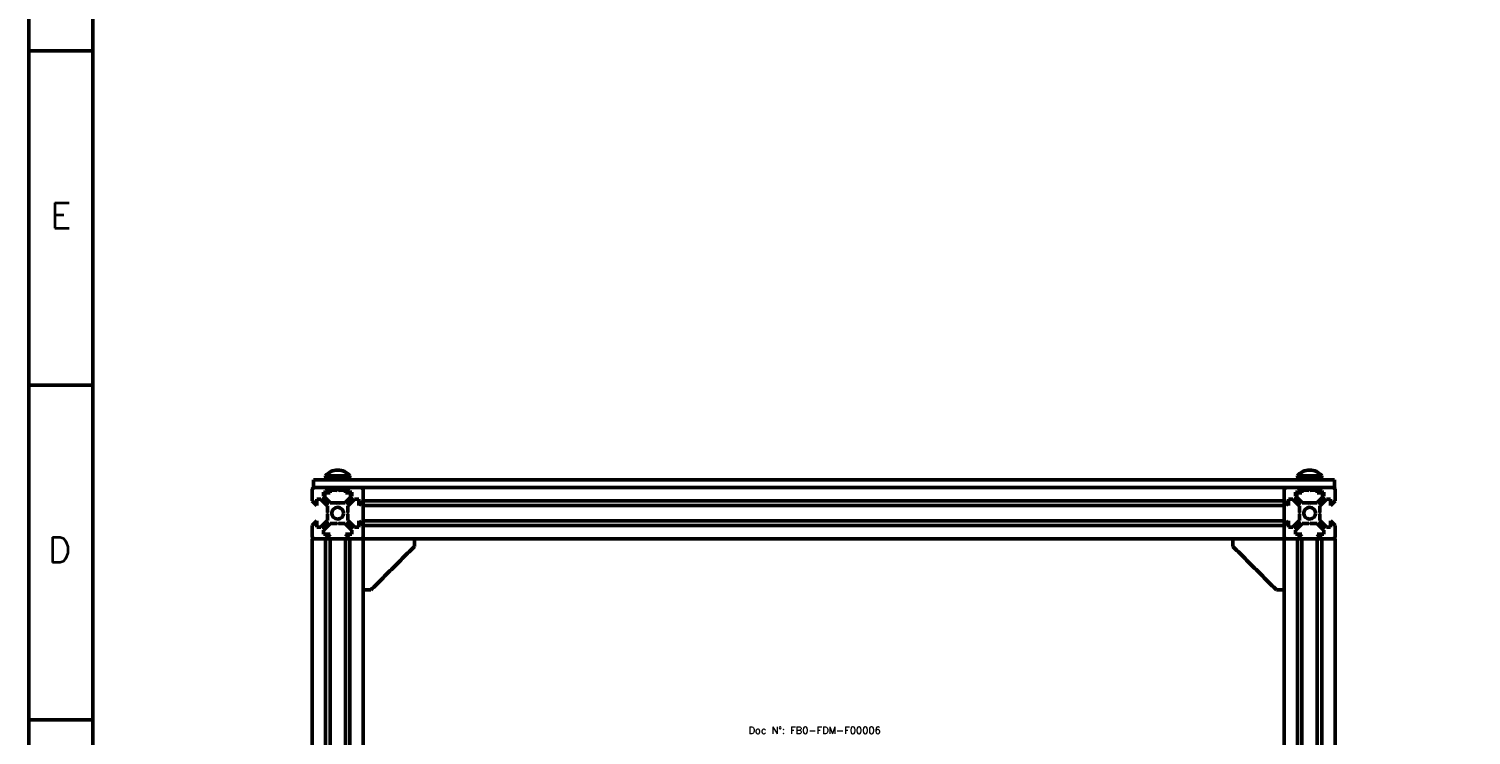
# Model space of a CAD drawing. Extents: x 21664 to 23500, y -5995 to -4166.
# Drawn here: x 21664 to 22228, y -5609 to -5333 of the extents above; entities that cross this region are included whole.
import ezdxf

# ---------------------------------------------------------------- set-up
doc = ezdxf.new("R2010")
doc.units = 0
doc.layers.add('Cotas', color=90, linetype='Continuous')
doc.layers.add('Hachura', color=9, linetype='Continuous')
for name, color, linetype, lineweight in [('Fixação e Transmissão', 5, 'Continuous', 50), ('Perfis e Cantoneiras', 2, 'Continuous', 50), ('Peças Usinadas', 120, 'Continuous', 50)]:
    doc.layers.add(name, color=color, linetype=linetype, lineweight=lineweight)
doc.styles.get("Standard").update_dxf_attribs({"font": 'romans.shx'})

msp = doc.modelspace()

# ---------------------------------------------------------------- linework, layer by layer
at = {"layer": 'Fixação e Transmissão'}
for p, q in [((21789.51, -5507.43), (21780.01, -5507.43)), ((21780.01, -5507.43), (21780.01, -5507.93)), ((21784.76, -5507.93), (21780.01, -5507.93)), ((21784.46, -5507.93), (21780.16, -5507.93)), ((21789.36, -5509.03), (21780.16, -5509.03)), ((21784.46, -5507.93), (21784.76, -5509.03)), ((21784.76, -5507.93), (21785.05, -5509.03)), ((21789.36, -5507.93), (21784.76, -5507.93)), ((21789.51, -5507.93), (21784.76, -5507.93)), ((21789.51, -5507.43), (21789.51, -5507.93)), ((22169.51, -5507.43), (22160.01, -5507.43)), ((22160.01, -5507.43), (22160.01, -5507.93)), ((22164.76, -5507.93), (22160.01, -5507.93)), ((22164.46, -5507.93), (22160.16, -5507.93)), ((22169.36, -5509.03), (22160.16, -5509.03)), ((22164.46, -5507.93), (22164.76, -5509.03)), ((22164.76, -5507.93), (22165.05, -5509.03)), ((22169.36, -5507.93), (22164.76, -5507.93)), ((22169.51, -5507.93), (22164.76, -5507.93)), ((22169.51, -5507.43), (22169.51, -5507.93)), ((21779.76, -5514.03), (21781.76, -5514.03)), ((21779.76, -5514.03), (21779.76, -5515.93)), ((21781.76, -5513.03), (21781.76, -5514.03)), ((21781.76, -5513.03), (21784.46, -5513.03)), ((21782.26, -5512.03), (21782.26, -5513.03)), ((21784.46, -5513.03), (21784.76, -5513.33)), ((21785.06, -5513.03), (21784.76, -5513.33)), ((21785.06, -5513.03), (21787.76, -5513.03)), ((21787.26, -5512.03), (21787.26, -5513.03)), ((21787.76, -5513.03), (21787.76, -5514.03)), ((21787.76, -5514.03), (21789.76, -5514.03)), ((21789.76, -5514.03), (21789.76, -5515.93)), ((22159.76, -5514.03), (22161.76, -5514.03)), ((22159.76, -5514.03), (22159.76, -5515.93)), ((22161.76, -5513.03), (22161.76, -5514.03)), ((22161.76, -5513.03), (22164.46, -5513.03)), ((22162.26, -5512.03), (22162.26, -5513.03)), ((22164.46, -5513.03), (22164.76, -5513.33)), ((22165.06, -5513.03), (22164.76, -5513.33)), ((22165.06, -5513.03), (22167.76, -5513.03)), ((22167.26, -5512.03), (22167.26, -5513.03)), ((22167.76, -5513.03), (22167.76, -5514.03)), ((22167.76, -5514.03), (22169.76, -5514.03)), ((22169.76, -5514.03), (22169.76, -5515.93)), ((21779.76, -5515.93), (21781.86, -5518.03)), ((21781.86, -5518.03), (21787.66, -5518.03)), ((21789.76, -5515.93), (21787.66, -5518.03)), ((22159.76, -5515.93), (22161.86, -5518.03)), ((22161.86, -5518.03), (22167.66, -5518.03)), ((22169.76, -5515.93), (22167.66, -5518.03))]:
    msp.add_line(p, q, dxfattribs=at)
at = {"layer": 'Fixação e Transmissão', "ltscale": 0.1}
for p, q in [((21780.16, -5509.03), (21780.16, -5507.93)), ((21789.36, -5509.03), (21789.36, -5507.93)), ((22160.16, -5509.03), (22160.16, -5507.93)), ((22169.36, -5509.03), (22169.36, -5507.93))]:
    msp.add_line(p, q, dxfattribs=at)
at = {"layer": 'Fixação e Transmissão'}
for centre in [(21784.76, -5511.32), (22164.76, -5511.32)]:
    msp.add_arc(centre, 6.14, 39.3076, 140.6924, dxfattribs=at)
at = {"layer": 'Hachura'}
for p, q in [((21782.76, -5512.03), (21782.76, -5513.03)), ((21786.76, -5512.03), (21786.76, -5513.03)), ((22162.76, -5512.03), (22162.76, -5513.03)), ((22166.76, -5512.03), (22166.76, -5513.03))]:
    msp.add_line(p, q, dxfattribs=at)
at = {"layer": 'Perfis e Cantoneiras'}
for p, q in [((21774.76, -5513.03), (21774.76, -5517.23)), ((21775.76, -5512.03), (21779.96, -5512.03)), ((21779.26, -5513.83), (21781.76, -5513.83)), ((21779.26, -5515.43), (21779.26, -5513.83)), ((21781.76, -5513.83), (21779.96, -5512.03)), ((21787.76, -5513.83), (21789.56, -5512.03)), ((21787.76, -5513.83), (21790.26, -5513.83)), ((21789.56, -5512.03), (21793.76, -5512.03)), ((21790.26, -5515.43), (21790.26, -5513.83)), ((21794.76, -5512.03), (22154.76, -5512.03)), ((21794.76, -5512.03), (21794.76, -5532.03)), ((21794.76, -5513.03), (21794.76, -5517.23)), ((22154.76, -5512.03), (22154.76, -5532.03)), ((22154.76, -5513.03), (22154.76, -5517.23)), ((22155.76, -5512.03), (22159.96, -5512.03)), ((22159.26, -5513.83), (22161.76, -5513.83)), ((22159.26, -5515.43), (22159.26, -5513.83)), ((22161.76, -5513.83), (22159.96, -5512.03)), ((22167.76, -5513.83), (22169.56, -5512.03)), ((22167.76, -5513.83), (22170.26, -5513.83)), ((22169.56, -5512.03), (22173.76, -5512.03)), ((22170.26, -5515.43), (22170.26, -5513.83)), ((22174.76, -5513.03), (22174.76, -5517.23)), ((21776.56, -5519.03), (21774.76, -5517.23)), ((21776.56, -5516.53), (21776.56, -5519.03)), ((21778.16, -5516.53), (21776.56, -5516.53)), ((21780.76, -5519.13), (21778.16, -5516.53)), ((21781.86, -5518.03), (21779.26, -5515.43)), ((21780.76, -5519.13), (21780.76, -5521.78)), ((21781.86, -5518.03), (21784.51, -5518.03)), ((21784.76, -5518.28), (21784.51, -5518.03)), ((21784.76, -5518.28), (21785.01, -5518.03)), ((21785.01, -5518.03), (21787.66, -5518.03)), ((21787.66, -5518.03), (21790.26, -5515.43)), ((21788.76, -5519.13), (21791.36, -5516.53)), ((21788.76, -5519.13), (21788.76, -5521.78)), ((21791.36, -5516.53), (21792.96, -5516.53)), ((21792.96, -5516.53), (21792.96, -5519.03)), ((21792.96, -5519.03), (21794.76, -5517.23)), ((21794.76, -5517.23), (22154.76, -5517.23)), ((21794.76, -5519.03), (22154.76, -5519.03)), ((22156.56, -5519.03), (22154.76, -5517.23)), ((22156.56, -5516.53), (22156.56, -5519.03)), ((22158.16, -5516.53), (22156.56, -5516.53)), ((22160.76, -5519.13), (22158.16, -5516.53)), ((22161.86, -5518.03), (22159.26, -5515.43)), ((22160.76, -5519.13), (22160.76, -5521.78)), ((22161.86, -5518.03), (22164.51, -5518.03)), ((22164.76, -5518.28), (22164.51, -5518.03)), ((22164.76, -5518.28), (22165.01, -5518.03)), ((22165.01, -5518.03), (22167.66, -5518.03)), ((22167.66, -5518.03), (22170.26, -5515.43)), ((22168.76, -5519.13), (22171.36, -5516.53)), ((22168.76, -5519.13), (22168.76, -5521.78)), ((22171.36, -5516.53), (22172.96, -5516.53)), ((22172.96, -5516.53), (22172.96, -5519.03)), ((22172.96, -5519.03), (22174.76, -5517.23)), ((21776.56, -5525.03), (21774.76, -5526.83)), ((21776.56, -5525.03), (21776.56, -5527.53)), ((21780.76, -5524.93), (21778.16, -5527.53)), ((21781.86, -5526.03), (21779.26, -5528.63)), ((21781.01, -5522.03), (21780.76, -5521.78)), ((21781.01, -5522.03), (21780.76, -5522.28)), ((21780.76, -5522.28), (21780.76, -5524.93)), ((21781.86, -5526.03), (21784.51, -5526.03)), ((21784.76, -5525.78), (21784.51, -5526.03)), ((21784.76, -5525.78), (21785.01, -5526.03)), ((21785.01, -5526.03), (21787.66, -5526.03)), ((21787.66, -5526.03), (21790.26, -5528.63)), ((21788.51, -5522.03), (21788.76, -5521.78)), ((21788.51, -5522.03), (21788.76, -5522.28)), ((21788.76, -5522.28), (21788.76, -5524.93)), ((21788.76, -5524.93), (21791.36, -5527.53)), ((21792.96, -5525.03), (21794.76, -5526.83)), ((21792.96, -5525.03), (21792.96, -5527.53)), ((21794.76, -5525.03), (22154.76, -5525.03)), ((22156.56, -5525.03), (22154.76, -5526.83)), ((22156.56, -5525.03), (22156.56, -5527.53)), ((22160.76, -5524.93), (22158.16, -5527.53)), ((22161.86, -5526.03), (22159.26, -5528.63)), ((22161.01, -5522.03), (22160.76, -5521.78)), ((22161.01, -5522.03), (22160.76, -5522.28)), ((22160.76, -5522.28), (22160.76, -5524.93)), ((22161.86, -5526.03), (22164.51, -5526.03)), ((22164.76, -5525.78), (22164.51, -5526.03)), ((22164.76, -5525.78), (22165.01, -5526.03)), ((22165.01, -5526.03), (22167.66, -5526.03)), ((22167.66, -5526.03), (22170.26, -5528.63)), ((22168.51, -5522.03), (22168.76, -5521.78)), ((22168.51, -5522.03), (22168.76, -5522.28)), ((22168.76, -5522.28), (22168.76, -5524.93)), ((22168.76, -5524.93), (22171.36, -5527.53)), ((22172.96, -5525.03), (22174.76, -5526.83)), ((22172.96, -5525.03), (22172.96, -5527.53)), ((21774.76, -5526.83), (21774.76, -5531.03)), ((21778.16, -5527.53), (21776.56, -5527.53)), ((21779.26, -5528.63), (21779.26, -5530.23)), ((21779.26, -5530.23), (21781.76, -5530.23)), ((21781.76, -5530.23), (21779.96, -5532.03)), ((21787.76, -5530.23), (21789.56, -5532.03)), ((21787.76, -5530.23), (21790.26, -5530.23)), ((21790.26, -5528.63), (21790.26, -5530.23)), ((21791.36, -5527.53), (21792.96, -5527.53)), ((21794.76, -5526.83), (22154.76, -5526.83)), ((21794.76, -5526.83), (21794.76, -5531.03)), ((22154.76, -5526.83), (22154.76, -5531.03)), ((22158.16, -5527.53), (22156.56, -5527.53)), ((22159.26, -5528.63), (22159.26, -5530.23)), ((22159.26, -5530.23), (22161.76, -5530.23)), ((22161.76, -5530.23), (22159.96, -5532.03)), ((22167.76, -5530.23), (22169.56, -5532.03)), ((22167.76, -5530.23), (22170.26, -5530.23)), ((22170.26, -5528.63), (22170.26, -5530.23)), ((22171.36, -5527.53), (22172.96, -5527.53)), ((22174.76, -5526.83), (22174.76, -5531.03)), ((21774.76, -5532.03), (21774.76, -5868.03)), ((21774.76, -5532.03), (21794.76, -5532.03)), ((21775.76, -5532.03), (21779.96, -5532.03)), ((21779.96, -5532.03), (21779.96, -5868.03)), ((21781.76, -5532.03), (21781.76, -5868.03)), ((21787.76, -5532.03), (21787.76, -5868.03)), ((21789.56, -5532.03), (21789.56, -5868.03)), ((21789.56, -5532.03), (21793.76, -5532.03)), ((21794.76, -5532.03), (22154.76, -5532.03)), ((21794.76, -5532.03), (21794.76, -5868.03)), ((22154.76, -5532.03), (22154.76, -5868.03)), ((22154.76, -5532.03), (22174.76, -5532.03)), ((22155.76, -5532.03), (22159.96, -5532.03)), ((22159.96, -5532.03), (22159.96, -5868.03)), ((22161.76, -5532.03), (22161.76, -5868.03)), ((22167.76, -5532.03), (22167.76, -5868.03)), ((22169.56, -5532.03), (22169.56, -5868.03)), ((22169.56, -5532.03), (22173.76, -5532.03)), ((22174.76, -5532.03), (22174.76, -5868.03))]:
    msp.add_line(p, q, dxfattribs=at)
at = {"layer": 'Perfis e Cantoneiras', "color": 30}
for p, q in [((21794.76, -5551.03), (21794.76, -5532.03)), ((21794.76, -5532.03), (21813.76, -5532.03)), ((21794.76, -5532.03), (21794.76, -5551.03)), ((21813.76, -5532.03), (21794.76, -5532.03)), ((21814.76, -5532.03), (21814.76, -5535.03)), ((21814.76, -5532.03), (21814.76, -5535.03)), ((22134.76, -5532.03), (22134.76, -5535.03)), ((22134.76, -5532.03), (22134.76, -5535.03)), ((22154.76, -5532.03), (22135.76, -5532.03)), ((22135.76, -5532.03), (22154.76, -5532.03)), ((22154.76, -5551.03), (22154.76, -5532.03)), ((22154.76, -5532.03), (22154.76, -5551.03)), ((21797.76, -5552.03), (21794.76, -5552.03)), ((21797.76, -5552.03), (21794.76, -5552.03)), ((22151.76, -5552.03), (22154.76, -5552.03)), ((22151.76, -5552.03), (22154.76, -5552.03))]:
    msp.add_line(p, q, dxfattribs=at)
at = {"layer": 'Perfis e Cantoneiras'}
for centre in [(21784.76, -5522.03), (22164.76, -5522.03)]:
    msp.add_circle(centre, 2.3, dxfattribs=at)
for centre, start, end in [((21775.76, -5513.03), 90, 180), ((21793.76, -5513.03), 360, 90), ((22155.76, -5513.03), 90, 180), ((22173.76, -5513.03), 360, 90), ((21775.76, -5531.03), 180, 270), ((21793.76, -5531.03), 270, 360), ((22155.76, -5531.03), 180, 270), ((22173.76, -5531.03), 270, 360)]:
    msp.add_arc(centre, 1, start, end, dxfattribs=at)
at = {"layer": 'Perfis e Cantoneiras', "color": 30}
for points, degree in [([(21797.76, -5552.03), (21814.76, -5535.03)], 1), ([(21813.76, -5532.03), (21813.93, -5532.03), (21814.09, -5532.03), (21814.19, -5532.03), (21814.29, -5532.03), (21814.38, -5532.03), (21814.46, -5532.03), (21814.5, -5532.03), (21814.54, -5532.03), (21814.57, -5532.03), (21814.6, -5532.03), (21814.63, -5532.03), (21814.66, -5532.03), (21814.68, -5532.03), (21814.7, -5532.03), (21814.72, -5532.03), (21814.73, -5532.03), (21814.74, -5532.03), (21814.75, -5532.03), (21814.75, -5532.03), (21814.76, -5532.03)], 2), ([(21813.95, -5532.03), (21814.05, -5532.03), (21814.14, -5532.03)], 2), ([(21814.14, -5532.03), (21814.23, -5532.03), (21814.31, -5532.03)], 2), ([(21814.31, -5532.03), (21814.39, -5532.03), (21814.46, -5532.03)], 2), ([(21814.46, -5532.03), (21814.53, -5532.03), (21814.59, -5532.03)], 2), ([(21814.59, -5532.03), (21814.64, -5532.03), (21814.68, -5532.03)], 2), ([(21814.68, -5532.03), (21814.72, -5532.03), (21814.74, -5532.03)], 2), ([(21814.74, -5532.03), (21814.76, -5532.03), (21814.76, -5532.03)], 2), ([(22134.77, -5532.03), (22134.76, -5532.03), (22134.76, -5532.03)], 2), ([(22135.76, -5532.03), (22135.59, -5532.03), (22135.42, -5532.03), (22135.32, -5532.03), (22135.22, -5532.03), (22135.13, -5532.03), (22135.05, -5532.03), (22135.01, -5532.03), (22134.97, -5532.03), (22134.94, -5532.03), (22134.91, -5532.03), (22134.88, -5532.03), (22134.85, -5532.03), (22134.83, -5532.03), (22134.81, -5532.03), (22134.8, -5532.03), (22134.78, -5532.03), (22134.77, -5532.03), (22134.76, -5532.03), (22134.76, -5532.03), (22134.76, -5532.03)], 2), ([(22151.76, -5552.03), (22134.76, -5535.03)], 1), ([(22134.83, -5532.03), (22134.79, -5532.03), (22134.77, -5532.03)], 2), ([(22134.92, -5532.03), (22134.87, -5532.03), (22134.83, -5532.03)], 2), ([(22135.05, -5532.03), (22134.98, -5532.03), (22134.92, -5532.03)], 2), ([(22135.2, -5532.03), (22135.12, -5532.03), (22135.05, -5532.03)], 2), ([(22135.37, -5532.03), (22135.28, -5532.03), (22135.2, -5532.03)], 2), ([(22135.56, -5532.03), (22135.46, -5532.03), (22135.37, -5532.03)], 2), ([(21794.76, -5551.23), (21794.76, -5551.03)], 1), ([(21794.76, -5551.42), (21794.76, -5551.32), (21794.76, -5551.23)], 2), ([(21794.76, -5551.59), (21794.76, -5551.51), (21794.76, -5551.42)], 2), ([(21794.76, -5551.74), (21794.76, -5551.67), (21794.76, -5551.59)], 2), ([(21794.76, -5551.86), (21794.76, -5551.81), (21794.76, -5551.74)], 2), ([(21794.76, -5551.96), (21794.76, -5551.92), (21794.76, -5551.86)], 2), ([(21794.76, -5552.01), (21794.76, -5551.99), (21794.76, -5551.96)], 2), ([(21794.76, -5552.03), (21794.76, -5552.03), (21794.76, -5552.01)], 2), ([(22154.76, -5551.23), (22154.76, -5551.03)], 1), ([(22154.76, -5551.42), (22154.76, -5551.32), (22154.76, -5551.23)], 2), ([(22154.76, -5551.59), (22154.76, -5551.51), (22154.76, -5551.42)], 2), ([(22154.76, -5551.74), (22154.76, -5551.67), (22154.76, -5551.59)], 2), ([(22154.76, -5551.86), (22154.76, -5551.81), (22154.76, -5551.74)], 2), ([(22154.76, -5551.96), (22154.76, -5551.92), (22154.76, -5551.86)], 2), ([(22154.76, -5552.01), (22154.76, -5551.99), (22154.76, -5551.96)], 2), ([(22154.76, -5552.03), (22154.76, -5552.03), (22154.76, -5552.01)], 2)]:
    msp.add_open_spline(points, degree=degree, dxfattribs=at)
for points in [[(21794.76, -5552.03), (21794.76, -5552.03), (21794.76, -5552.03), (21794.76, -5552.03), (21794.76, -5552.02), (21794.76, -5552.01), (21794.76, -5552.01), (21794.76, -5552), (21794.76, -5551.99), (21794.76, -5551.98), (21794.76, -5551.96), (21794.76, -5551.95), (21794.76, -5551.93), (21794.76, -5551.92), (21794.76, -5551.9), (21794.76, -5551.88), (21794.76, -5551.86), (21794.76, -5551.84), (21794.76, -5551.81), (21794.76, -5551.79), (21794.76, -5551.76), (21794.76, -5551.74), (21794.76, -5551.71), (21794.76, -5551.68), (21794.76, -5551.66), (21794.76, -5551.6), (21794.76, -5551.53), (21794.76, -5551.47), (21794.76, -5551.33), (21794.76, -5551.18), (21794.76, -5551.03)], [(22154.76, -5552.03), (22154.76, -5552.03), (22154.76, -5552.03), (22154.76, -5552.03), (22154.76, -5552.02), (22154.76, -5552.01), (22154.76, -5552.01), (22154.76, -5552), (22154.76, -5551.99), (22154.76, -5551.98), (22154.76, -5551.96), (22154.76, -5551.95), (22154.76, -5551.93), (22154.76, -5551.92), (22154.76, -5551.9), (22154.76, -5551.88), (22154.76, -5551.86), (22154.76, -5551.84), (22154.76, -5551.81), (22154.76, -5551.79), (22154.76, -5551.76), (22154.76, -5551.74), (22154.76, -5551.71), (22154.76, -5551.68), (22154.76, -5551.66), (22154.76, -5551.6), (22154.76, -5551.53), (22154.76, -5551.47), (22154.76, -5551.33), (22154.76, -5551.18), (22154.76, -5551.03)]]:
    msp.add_open_spline(points, degree=3, knots=[0, 0, 0, 0, 0.1122, 0.1122, 0.1122, 0.224399, 0.224399, 0.224399, 0.336599, 0.336599, 0.336599, 0.448799, 0.448799, 0.448799, 0.560999, 0.560999, 0.560999, 0.673198, 0.673198, 0.673198, 0.785398, 0.785398, 0.785398, 0.897598, 0.897598, 0.897598, 1.122, 1.122, 1.122, 1.5708, 1.5708, 1.5708, 1.5708], dxfattribs=at)
at = {"layer": 'Peças Usinadas'}
for p, q in [((21689, -5341.33), (21664, -5341.33)), ((21689, -5472.05), (21664, -5472.05)), ((22174.44, -5509.03), (21775.26, -5509.03)), ((21775.26, -5512.03), (21775.26, -5509.03)), ((22174.44, -5512.03), (22174.44, -5509.03)), ((22174.44, -5512.03), (21775.26, -5512.03)), ((21689, -5602.76), (21664, -5602.76))]:
    msp.add_line(p, q, dxfattribs=at)
at = {"layer": 'Peças Usinadas', "flags": 128}
msp.add_lwpolyline([(21664, -5994.91), (23499.73, -5994.91), (23499.73, -4687.76), (21664, -4687.76)], close=True, dxfattribs=at)
msp.add_lwpolyline([(21689, -5969.91), (23474.73, -5969.91), (23474.73, -4712.76), (21689, -4712.76), (21689, -5969.91)], dxfattribs=at)

# ---------------------------------------------------------------- texts
at = {"layer": 'Cotas'}
for s, height, p in [('E', 10, (21672.48, -5410.65)), ('D', 10, (21671.48, -5541.37)), ('Doc N°: FB0-FDM-F00006', 2.835, (21945.35, -5608.35))]:
    msp.add_text(s, height=height, dxfattribs=at).set_placement(p)

doc.saveas('drawing.dxf')
